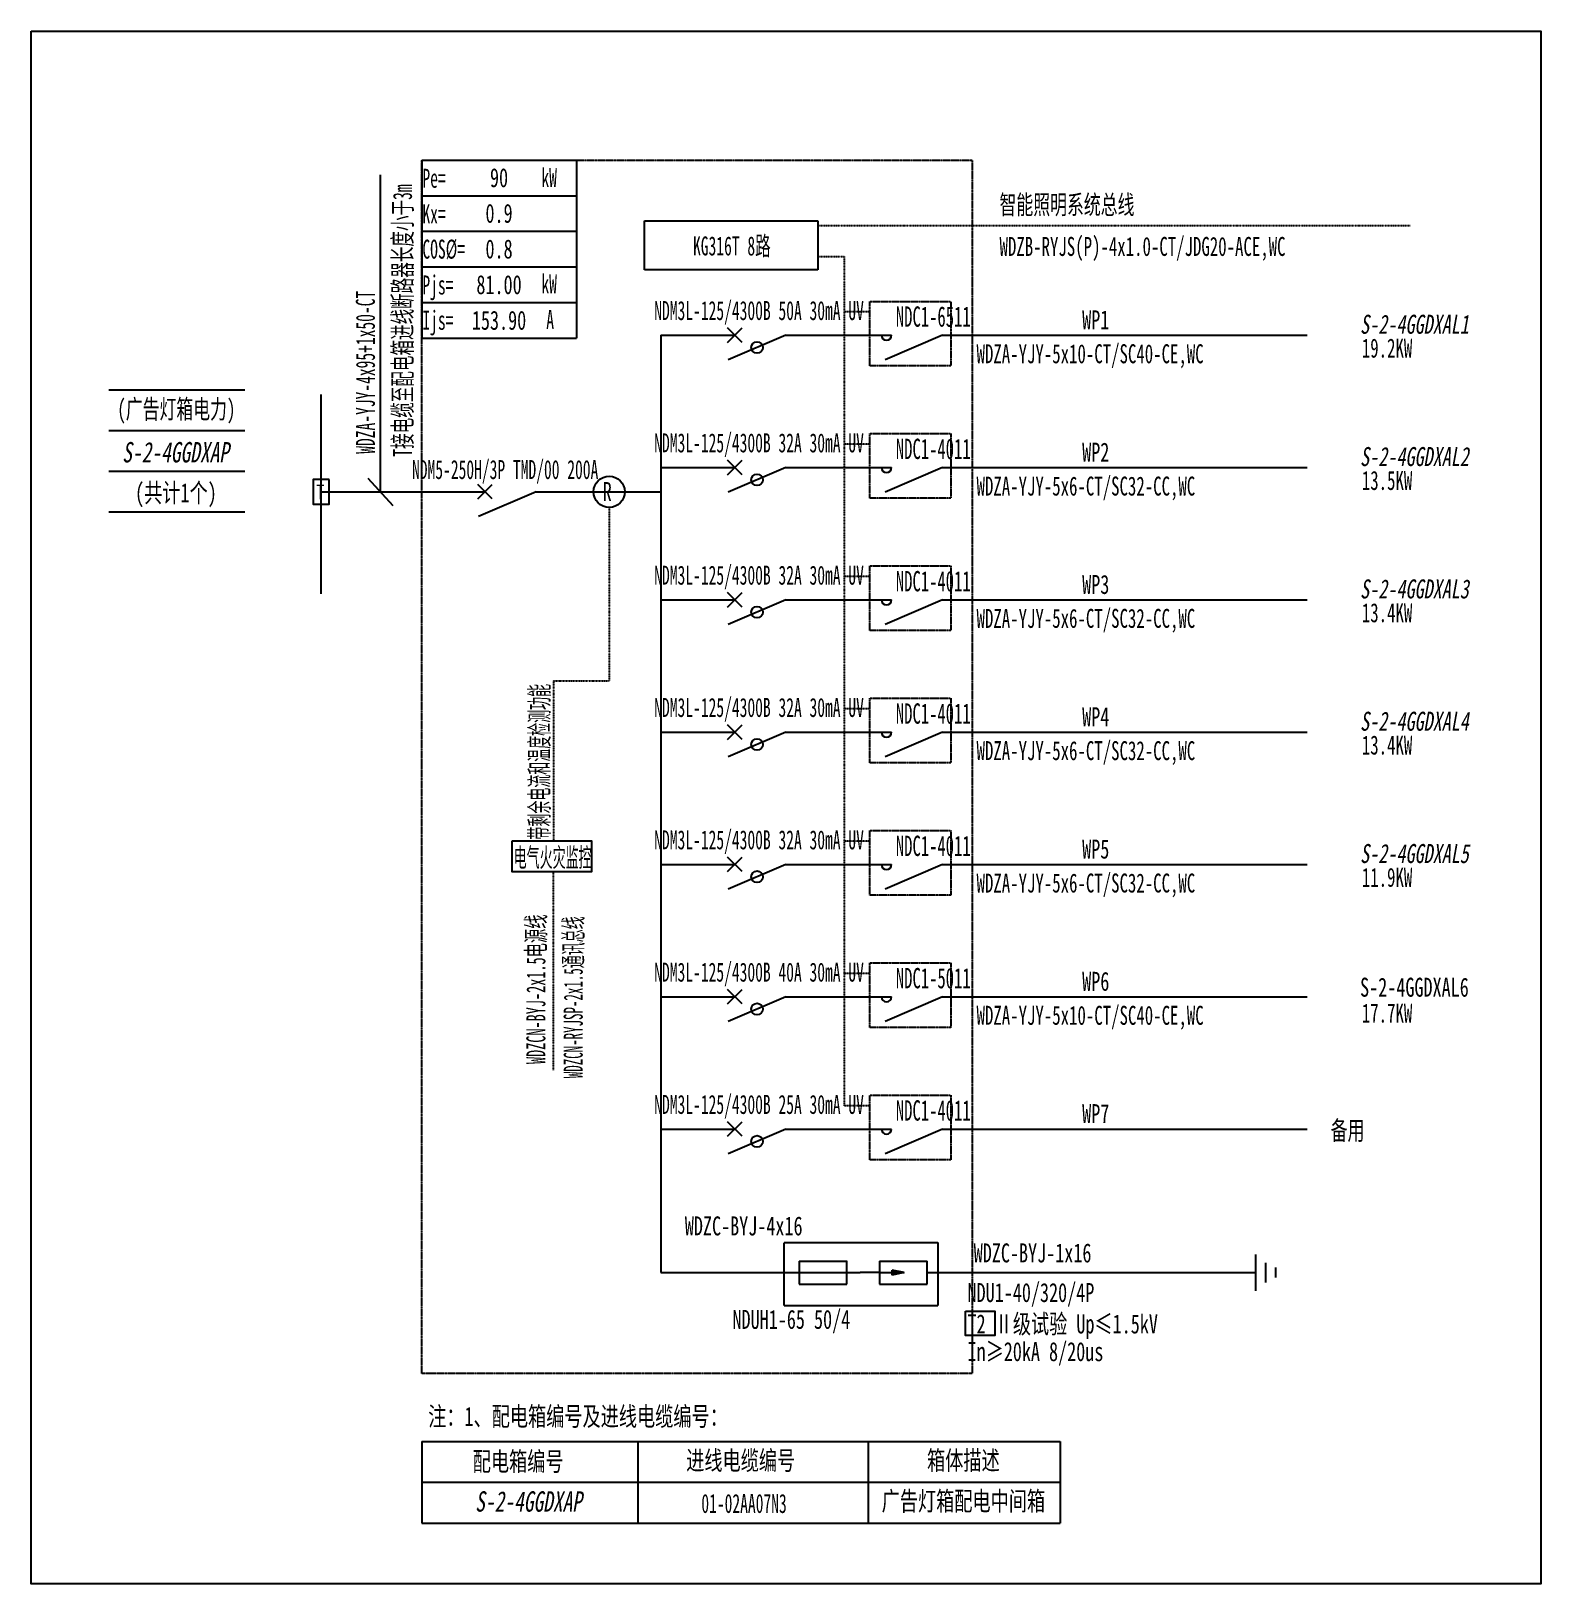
# Model space of a CAD drawing. Extents: x 403594 to 406038, y 371644 to 374157.
import ezdxf
from ezdxf.enums import TextEntityAlignment as Align

# ---------------------------------------------------------------- set-up
doc = ezdxf.new("R2010")
doc.units = 0
doc.header["$MEASUREMENT"] = 0
for name, pattern in [('DASHDOT', [1, 0.5, -0.25, 0, -0.25]), ('DASHDOT2', [0.5, 0.25, -0.125, 0, -0.125]), ('DASHDOTX2', [2, 1, -0.5, 0, -0.5]), ('DASHED', [0.75, 0.5, -0.25]), ('DASHED2', [0.375, 0.25, -0.125])]:
    doc.linetypes.add(name, pattern=pattern)
for name, color, linetype in [('D_E_Eqpm(强电设备)', 100, 'Continuous'), ('D_E_Eqpm（强电设备）', 100, 'Continuous'), ('D_E_Text(强电文字)', 51, 'Continuous'), ('D_E_Text（强电文字）', 51, 'Continuous'), ('D_E_Tray（强电普通桥架）', 51, 'Continuous'), ('D_E_Wire（强电线缆）', 10, 'Continuous'), ('D_El_Eqpm（弱电设备）', 100, 'Continuous'), ('D_El_Text（弱电文字）', 51, 'Continuous'), ('D_T_TableDim（表格尺寸）', 255, 'Continuous'), ('DQ-漏电火灾', 80, 'Continuous'), ('DQ_Eqpm', 100, 'Continuous'), ('系统图', 220, 'Continuous')]:
    doc.layers.add(name, color=color, linetype=linetype)
doc.styles.add('$1$电气', font='', dxfattribs={"width": 0.7})
doc.styles.add('$1$电气箱', font='simhei.ttf', dxfattribs={"width": 0.8, "oblique": 10})
doc.styles.add('电气', font='', dxfattribs={"width": 0.7})
doc.styles.add('电气箱', font='simhei.ttf', dxfattribs={"width": 0.8, "oblique": 10})
doc.styles.get('$1$电气').set_extended_font_data('SimSun')
doc.styles.get('电气').set_extended_font_data('SimSun')

# ---------------------------------------------------------------- blocks, each defined once
blk = doc.blocks.new('T接箱')
at = {"layer": 'DQ_Eqpm'}
blk.add_lwpolyline([(313, 172), (73, 172), (73, -188), (313, -188)], close=True, dxfattribs=at)
at = {"layer": 'DQ_Eqpm', "color": 51, "style": '电气', "width": 0.8}
blk.add_text('T', height=220, dxfattribs=at).set_placement((120, -121))

msp = doc.modelspace()

# ---------------------------------------------------------------- linework, layer by layer
at = {"linetype": 'DASHED'}
for p, q in [((404226.7, 371984.5, 0), (404226.7, 373948.3, 0)), ((404226.7, 373948.3, 0), (405117, 373948.3, 0)), ((405117, 373948.3, 0), (405117, 371984.5, 0)), ((404951.4, 373719.6, 0), (405082.7, 373719.6, 0)), ((404951.4, 373615.2, 0), (404951.4, 373719.6, 0)), ((405082.7, 373719.6, 0), (405082.7, 373615.2, 0)), ((405082.7, 373615.2, 0), (404951.4, 373615.2, 0)), ((404951.4, 373401.1, 0), (404951.4, 373505.5, 0)), ((404951.4, 373505.5, 0), (405082.7, 373505.5, 0)), ((405082.7, 373505.5, 0), (405082.7, 373401.1, 0)), ((405082.7, 373401.1, 0), (404951.4, 373401.1, 0)), ((404951.4, 373291.4, 0), (405082.7, 373291.4, 0)), ((404951.4, 373186.9, 0), (404951.4, 373291.4, 0)), ((405082.7, 373291.4, 0), (405082.7, 373186.9, 0)), ((405082.7, 373186.9, 0), (404951.4, 373186.9, 0)), ((404951.4, 373077.3, 0), (405082.7, 373077.3, 0)), ((404951.4, 372972.8, 0), (404951.4, 373077.3, 0)), ((405082.7, 373077.3, 0), (405082.7, 372972.8, 0)), ((405082.7, 372972.8, 0), (404951.4, 372972.8, 0)), ((404951.4, 372758.7, 0), (404951.4, 372863.2, 0)), ((404951.4, 372863.2, 0), (405082.7, 372863.2, 0)), ((405082.7, 372863.2, 0), (405082.7, 372758.7, 0)), ((405082.7, 372758.7, 0), (404951.4, 372758.7, 0)), ((404951.4, 372649.1, 0), (405082.7, 372649.1, 0)), ((404951.4, 372544.6, 0), (404951.4, 372649.1, 0)), ((405082.7, 372649.1, 0), (405082.7, 372544.6, 0)), ((405082.7, 372544.6, 0), (404951.4, 372544.6, 0)), ((404951.4, 372435, 0), (405082.7, 372435, 0)), ((404951.4, 372330.5, 0), (404951.4, 372435, 0)), ((405082.7, 372435, 0), (405082.7, 372330.5, 0)), ((405082.7, 372330.5, 0), (404951.4, 372330.5, 0)), ((405117, 371984.5, 0), (404226.7, 371984.5, 0))]:
    msp.add_line(p, q, dxfattribs=at)
at = {"linetype": 'DASHED2', "elevation": 0}
msp.add_lwpolyline([(404813.1, 372196.3), (405061.4, 372196.3), (405061.4, 372094), (404813.1, 372094)], close=True, dxfattribs=at)
at = {"layer": 'D_E_Eqpm(强电设备)', "color": 100}
for p, q in [((405069.2, 373664.8, 0), (404976.2, 373624.9, 0)), ((405069.2, 373450.7, 0), (404976.2, 373410.8, 0)), ((404317.4, 373399.8, 0), (404340.7, 373423.1, 0)), ((404340.7, 373399.8, 0), (404317.4, 373423.1, 0)), ((404411.5, 373411.4, 0), (404318.5, 373371.5, 0)), ((405069.2, 373236.6, 0), (404976.2, 373196.7, 0)), ((405069.2, 373022.5, 0), (404976.2, 372982.6, 0)), ((405069.2, 372808.4, 0), (404976.2, 372768.5, 0)), ((405069.2, 372594.3, 0), (404976.2, 372554.4, 0)), ((405069.2, 372380.2, 0), (404976.2, 372340.3, 0))]:
    msp.add_line(p, q, dxfattribs=at)
at = {"layer": 'D_E_Eqpm(强电设备)'}
for p, q in [((404837.4, 372166.6, 0), (404914.7, 372166.6, 0)), ((404837.4, 372166.6, 0), (404837.4, 372129.2, 0)), ((404914.4, 372129.2, 0), (404914.4, 372166.6, 0)), ((404967.2, 372166.6, 0), (405044.5, 372166.6, 0)), ((404967.2, 372166.6, 0), (404967.2, 372129.2, 0)), ((405007.2, 372147.9, 0), (404987.8, 372151.8, 0)), ((404987.8, 372143.9, 0), (404987.8, 372151.8, 0)), ((405044.2, 372129.2, 0), (405044.2, 372166.6, 0)), ((404837.4, 372129.2, 0), (404914.4, 372129.2, 0)), ((404967.2, 372147.9, 0), (404936, 372147.9, 0)), ((404967.2, 372147.9, 0), (405007.2, 372147.9, 0)), ((404967.2, 372129.2, 0), (405044.2, 372129.2, 0)), ((405007.2, 372147.9, 0), (404987.8, 372143.9, 0))]:
    msp.add_line(p, q, dxfattribs=at)
at = {"layer": 'D_E_Eqpm(强电设备)', "color": 100}
for centre in [(404978.5, 373664.8, 0), (404978.5, 373450.7, 0), (404978.5, 373236.6, 0), (404978.5, 373022.5, 0), (404978.5, 372808.4, 0), (404978.5, 372594.3, 0), (404978.5, 372380.2, 0)]:
    msp.add_arc(centre, 8.24, 180, 0, dxfattribs=at)
at = {"layer": 'D_E_Eqpm(强电设备)'}
msp.add_solid([(404987.8, 372143.9, 0), (405007.2, 372147.9, 0), (404987.8, 372151.8, 0)], dxfattribs=at)
at = {"layer": 'D_E_Eqpm（强电设备）'}
for p, q in [((404586.9, 373849.7, 0), (404867.6, 373849.7, 0)), ((404586.9, 373770.8, 0), (404586.9, 373849.7, 0)), ((404867.6, 373849.7, 0), (404867.6, 373770.8, 0)), ((404867.6, 373770.8, 0), (404586.9, 373770.8, 0)), ((404721.6, 373653.1, 0), (404744.9, 373676.5, 0)), ((404744.9, 373653.1, 0), (404721.6, 373676.5, 0)), ((404815.7, 373664.8, 0), (404722.6, 373624.9, 0)), ((404721.6, 373439, 0), (404744.9, 373462.4, 0)), ((404744.9, 373439, 0), (404721.6, 373462.4, 0)), ((404815.7, 373450.7, 0), (404722.6, 373410.8, 0)), ((404721.6, 373224.9, 0), (404744.9, 373248.2, 0)), ((404744.9, 373224.9, 0), (404721.6, 373248.2, 0)), ((404815.7, 373236.6, 0), (404722.6, 373196.7, 0)), ((404721.6, 373010.8, 0), (404744.9, 373034.1, 0)), ((404744.9, 373010.8, 0), (404721.6, 373034.1, 0)), ((404815.7, 373022.5, 0), (404722.6, 372982.6, 0)), ((404721.6, 372796.7, 0), (404744.9, 372820, 0)), ((404744.9, 372796.7, 0), (404721.6, 372820, 0)), ((404815.7, 372808.4, 0), (404722.6, 372768.5, 0)), ((404721.6, 372582.6, 0), (404744.9, 372605.9, 0)), ((404744.9, 372582.6, 0), (404721.6, 372605.9, 0)), ((404815.7, 372594.3, 0), (404722.6, 372554.4, 0)), ((404721.6, 372368.5, 0), (404744.9, 372391.8, 0)), ((404744.9, 372368.5, 0), (404721.6, 372391.8, 0)), ((404815.7, 372380.2, 0), (404722.6, 372340.3, 0))]:
    msp.add_line(p, q, dxfattribs=at)
for centre in [(404769.2, 373644.9, 0), (404769.2, 373430.8, 0), (404769.2, 373216.6, 0), (404769.2, 373002.5, 0), (404769.2, 372788.4, 0), (404769.2, 372574.3, 0), (404769.2, 372360.2, 0)]:
    msp.add_circle(centre, 9.36, dxfattribs=at)
at = {"layer": 'D_E_Text（强电文字）'}
for p, q in [((404226.7, 373948.3, 0), (404226.7, 373659.8, 0)), ((404226.7, 373948.3, 0), (404476.8, 373948.3, 0)), ((404476.8, 373948.3, 0), (404476.8, 373659.8, 0)), ((404159.7, 373411.4, 0), (404159.7, 373924.3, 0)), ((404226.7, 373890.6, 0), (404476.8, 373890.6, 0)), ((404226.7, 373832.9, 0), (404476.8, 373832.9, 0)), ((404226.7, 373775.2, 0), (404476.8, 373775.2, 0)), ((404226.7, 373717.5, 0), (404476.8, 373717.5, 0)), ((404226.7, 373659.8, 0), (404476.8, 373659.8, 0)), ((404139.6, 373433.7, 0), (404179.8, 373389.1, 0))]:
    msp.add_line(p, q, dxfattribs=at)
at = {"layer": 'D_E_Text（强电文字）', "elevation": 0}
msp.add_lwpolyline([(405106.3, 372085.4), (405154.1, 372085.4), (405154.1, 372046.1), (405106.3, 372046.1)], close=True, dxfattribs=at)
at = {"layer": 'D_E_Wire（强电线缆）', "linetype": 'DASHDOT2'}
for p, q in [((404867.6, 373842.2, 0), (405826, 373842.2, 0)), ((404867.6, 373792, 0), (404910.3, 373792, 0)), ((404910.3, 373792, 0), (404910.3, 372417.8, 0)), ((404951.4, 373702.4, 0), (404910.3, 373702.4, 0)), ((404951.4, 373488.3, 0), (404910.3, 373488.3, 0)), ((404951.4, 373274.2, 0), (404910.3, 373274.2, 0)), ((404951.4, 373060.1, 0), (404910.3, 373060.1, 0)), ((404951.4, 372846, 0), (404910.3, 372846, 0)), ((404951.4, 372631.9, 0), (404910.3, 372631.9, 0)), ((404951.4, 372417.8, 0), (404910.3, 372417.8, 0))]:
    msp.add_line(p, q, dxfattribs=at)
at = {"layer": 'D_E_Wire（强电线缆）'}
for p, q in [((404613.5, 373664.8, 0), (404613.5, 372147.9, 0)), ((404613.5, 373664.8, 0), (404733.3, 373664.8, 0)), ((404815.7, 373664.8, 0), (404986.8, 373664.8, 0)), ((405069.2, 373664.8, 0), (405659.2, 373664.8, 0)), ((404064, 373246.5, 0), (404064, 373568.6, 0)), ((404613.5, 373450.7, 0), (404733.3, 373450.7, 0)), ((404815.7, 373450.7, 0), (404986.8, 373450.7, 0)), ((405069.2, 373450.7, 0), (405659.2, 373450.7, 0)), ((404064, 373411.4, 0), (404329.1, 373411.4, 0)), ((404411.5, 373411.4, 0), (404613.5, 373411.4, 0)), ((404613.5, 373236.6, 0), (404733.3, 373236.6, 0)), ((404815.7, 373236.6, 0), (404986.8, 373236.6, 0)), ((405069.2, 373236.6, 0), (405659.2, 373236.6, 0)), ((404613.5, 373022.5, 0), (404733.3, 373022.5, 0)), ((404815.7, 373022.5, 0), (404986.8, 373022.5, 0)), ((405069.2, 373022.5, 0), (405659.2, 373022.5, 0)), ((404613.5, 372808.4, 0), (404733.3, 372808.4, 0)), ((404815.7, 372808.4, 0), (404986.8, 372808.4, 0)), ((405069.2, 372808.4, 0), (405659.2, 372808.4, 0)), ((404613.5, 372594.3, 0), (404733.3, 372594.3, 0)), ((404815.7, 372594.3, 0), (404986.8, 372594.3, 0)), ((405069.2, 372594.3, 0), (405659.2, 372594.3, 0)), ((404613.5, 372380.2, 0), (404733.3, 372380.2, 0)), ((404815.7, 372380.2, 0), (404986.8, 372380.2, 0)), ((405069.2, 372380.2, 0), (405659.2, 372380.2, 0)), ((405576.4, 372118.5, 0), (405576.4, 372177.3, 0)), ((405592.4, 372131.9, 0), (405592.4, 372163.9, 0)), ((405608.4, 372139.8, 0), (405608.4, 372155.9, 0)), ((404613.5, 372147.9, 0), (404936, 372147.9, 0)), ((405044.2, 372147.9, 0), (405576.4, 372147.9, 0))]:
    msp.add_line(p, q, dxfattribs=at)
at = {"layer": 'D_El_Eqpm（弱电设备）', "color": 3}
msp.add_line((404501.4, 372796.4, 0), (404373.1, 372796.4, 0), dxfattribs=at)
at = {"layer": 'D_El_Eqpm（弱电设备）', "color": 3, "elevation": 0}
msp.add_lwpolyline([(404373.1, 372846.8), (404501.4, 372846.8), (404501.4, 372796.4), (404373.1, 372796.4)], close=True, dxfattribs=at)
at = {"layer": 'D_T_TableDim（表格尺寸）', "color": 255}
for p, q in [((403720.6, 373576.6, 0), (403940.4, 373576.6, 0)), ((403720.6, 373510.7, 0), (403940.4, 373510.7, 0)), ((403720.6, 373444.7, 0), (403940.4, 373444.7, 0)), ((403720.6, 373444.7, 0), (403940.4, 373444.7, 0)), ((403720.6, 373444.7, 0), (403940.4, 373444.7, 0)), ((403720.6, 373444.7, 0), (403940.4, 373444.7, 0)), ((403720.6, 373444.7, 0), (403940.4, 373444.7, 0)), ((403720.6, 373378.8, 0), (403940.4, 373378.8, 0))]:
    msp.add_line(p, q, dxfattribs=at)
at = {"layer": 'D_T_TableDim（表格尺寸）', "ltscale": 3.5}
for p, q in [((404226.7, 371874.5, 0), (405259.7, 371874.5, 0)), ((404226.7, 371874.5, 0), (404226.7, 371742.6, 0)), ((404576, 371874.5, 0), (404576, 371742.6, 0)), ((404948.9, 371874.5, 0), (404948.9, 371742.6, 0)), ((405259.7, 371874.5, 0), (405259.7, 371742.6, 0)), ((404226.7, 371808.6, 0), (405259.7, 371808.6, 0)), ((404226.7, 371808.6, 0), (405259.7, 371808.6, 0)), ((404576, 371808.6, 0), (404576, 371742.6, 0)), ((404948.9, 371808.6, 0), (404948.9, 371742.6, 0)), ((404226.7, 371742.6, 0), (405259.7, 371742.6, 0))]:
    msp.add_line(p, q, dxfattribs=at)
at = {"layer": 'DQ-漏电火灾', "linetype": 'DASHDOT', "ltscale": 0.5}
for p, q in [((404530, 373386.2, 0), (404530, 373105.3, 0)), ((404440, 373105.3, 0), (404440, 372846.8, 0)), ((404440, 373105.3, 0), (404530, 373105.3, 0)), ((404440, 372475.3, 0), (404440, 372796.4, 0))]:
    msp.add_line(p, q, dxfattribs=at)
at = {"layer": 'DQ-漏电火灾', "color": 3}
msp.add_circle((404530, 373411.4, 0), 25.2, dxfattribs=at)
at = {"layer": '系统图', "ltscale": 9973.992009}
msp.add_lwpolyline([(403594.5, 374157), (406037.5, 374157), (406037.5, 371644), (403594.5, 371644)], close=True, dxfattribs=at)

# ---------------------------------------------------------------- block references
at = {"layer": 'D_E_Eqpm（强电设备）', "xscale": 0.1099128117557349, "yscale": 0.1099128117557349, "zscale": 0.1099128117557349}
msp.add_blockref('T接箱', (404042.7, 373412.3, 0), dxfattribs=at)

# ---------------------------------------------------------------- texts
at = {"layer": 'D_E_Text(强电文字)', "color": 51, "style": '电气', "width": 0.6}
for s, p in [('NDC1-6511', (404993.7, 373678.5, 0)), ('NDC1-4011', (404993.7, 373464.4, 0)), ('NDC1-4011', (404993.7, 373250.3, 0)), ('NDC1-4011', (404993.7, 373036.1, 0)), ('NDC1-4011', (404993.7, 372822, 0)), ('NDC1-5011', (404993.7, 372607.9, 0)), ('NDC1-4011', (404993.7, 372393.8, 0))]:
    msp.add_text(s, height=32.97, dxfattribs=at).set_placement(p)
at = {"layer": 'D_E_Text(强电文字)', "style": '电气', "width": 0.7}
for s, p in [('WDZC-BYJ-4x16', (404652.3, 372208, 0)), ('WDZC-BYJ-1x16', (405119.7, 372164.3, 0)), ('T2 Ⅱ级试验 Up≤1.5kV ', (405109.7, 372049.4, 0)), ('In≥20kA 8/20us', (405109.7, 372004.6, 0))]:
    msp.add_text(s, height=30.776, dxfattribs=at).set_placement(p)
at = {"layer": 'D_E_Text(强电文字)', "color": 51, "true_color": 0xffff7f, "style": '电气', "width": 0.7}
msp.add_text('NDU1-40/320/4P', height=30.776, dxfattribs=at).set_placement((405109.7, 372100.2, 0))
at = {"layer": 'D_E_Text（强电文字）', "linetype": 'Continuous', "style": '电气', "width": 0.6}
for s, height, p in [('kW', 30.78, (404420.2, 373904.5, 0)), ('Pe=', 30.78, (404227.7, 373903.4, 0)), ('Kx=', 30.78, (404227.7, 373845.6, 0)), ('COS%%C=', 30.78, (404227.7, 373788.7, 0)), ('Pjs=', 30.78, (404227.7, 373730.7, 0)), ('kW', 30.78, (404420.2, 373732.6, 0)), ('Ijs=', 30.78, (404227.7, 373673.6, 0)), ('A', 30.8, (404428.1, 373674.9, 0))]:
    msp.add_text(s, height=height, dxfattribs=at).set_placement(p)
at = {"layer": 'D_E_Text（强电文字）', "style": '电气', "width": 0.6}
for s, p in [('T接电缆至配电箱进线断路器长度小于3m', (404210.8, 373468.2, 0)), ('WDZA-YJY-4x95+1x50-CT', (404150.8, 373472.9, 0))]:
    msp.add_text(s, height=30.776, rotation=90, dxfattribs=at).set_placement(p)
at = {"layer": 'D_E_Text（强电文字）'}
for s, height, style, width, p in [('智能照明系统总线', 30.78, '电气', 0.65, (405161.5, 373860.7, 0)), ('WDZB-RYJS(P)-4x1.0-CT/JDG20-ACE,WC', 30.776, '电气', 0.65, (405161.5, 373793.1, 0)), ('WP1', 30.78, '电气', 0.7, (405295.2, 373674.3, 0)), ('19.2KW', 30.78, '$1$电气', 0.65, (405747.7, 373628.6, 0)), ('WDZA-YJY-5x10-CT/SC40-CE,WC', 30.776, '电气', 0.65, (405124.3, 373619.4, 0)), ('WP2', 30.78, '电气', 0.7, (405295.2, 373460.2, 0)), ('WDZA-YJY-5x6-CT/SC32-CC,WC', 30.776, '电气', 0.65, (405124.3, 373405.3, 0)), ('13.5KW', 30.78, '$1$电气', 0.65, (405747.7, 373414.4, 0)), ('WP3', 30.78, '电气', 0.7, (405295.2, 373246.1, 0)), ('13.4KW', 30.78, '$1$电气', 0.65, (405747.7, 373200.3, 0)), ('WDZA-YJY-5x6-CT/SC32-CC,WC', 30.776, '电气', 0.65, (405124.3, 373191.2, 0)), ('WP4', 30.78, '电气', 0.7, (405295.2, 373032, 0)), ('WDZA-YJY-5x6-CT/SC32-CC,WC', 30.776, '电气', 0.65, (405124.3, 372977.1, 0)), ('13.4KW', 30.78, '$1$电气', 0.65, (405747.7, 372986.2, 0)), ('WP5', 30.78, '电气', 0.7, (405295.2, 372817.9, 0)), ('WDZA-YJY-5x6-CT/SC32-CC,WC', 30.776, '电气', 0.65, (405124.3, 372762.9, 0)), ('11.9KW', 30.78, '$1$电气', 0.65, (405747.7, 372772.1, 0)), ('WP6', 30.78, '电气', 0.7, (405295.2, 372603.8, 0)), ('WDZA-YJY-5x10-CT/SC40-CE,WC', 30.776, '电气', 0.65, (405124.3, 372548.8, 0)), ('17.7KW', 30.78, '$1$电气', 0.65, (405747.7, 372552.4, 0)), ('WP7', 30.78, '电气', 0.7, (405295.2, 372389.7, 0)), ('备用', 30.78, '$1$电气', 0.65, (405697.3, 372362.5, 0)), ('注：1、配电箱编号及进线电缆编号：', 30.776, '电气', 0.7, (404237, 371899.8, 0))]:
    msp.add_text(s, height=height, dxfattribs=dict(at, style=style, width=width)).set_placement(p)
for s, height, style, width, p in [('KG316T 8路', 30.78, '电气', 0.6, (404728.4, 373809.9, 0)), ('NDM3L-125/4300B 50A 30mA UV', 30.776, '电气', 0.6, (404772.4, 373702.2, 0)), ('(广告灯箱电力)', 30.78, '$1$电气', 0.65, (403829.6, 373543.5, 0)), ('NDM3L-125/4300B 32A 30mA UV', 30.776, '电气', 0.6, (404772.4, 373488.1, 0)), ('NDM5-250H/3P TMD/00 200A', 30.776, '电气', 0.6, (404361.6, 373444.9, 0)), ('NDM3L-125/4300B 32A 30mA UV', 30.776, '电气', 0.6, (404772.4, 373274, 0)), ('NDM3L-125/4300B 32A 30mA UV', 30.776, '电气', 0.6, (404772.4, 373059.9, 0)), ('NDM3L-125/4300B 32A 30mA UV', 30.776, '电气', 0.6, (404772.4, 372845.7, 0)), ('电气火灾监控', 30.78, '电气', 0.5, (404438.4, 372820.4, 0)), ('NDM3L-125/4300B 40A 30mA UV', 30.776, '电气', 0.6, (404772.4, 372631.6, 0)), ('NDM3L-125/4300B 25A 30mA UV', 30.776, '电气', 0.6, (404772.4, 372417.5, 0)), ('配电箱编号', 30.78, '电气', 0.7, (404382.6, 371843, 0)), ('进线电缆编号', 30.78, '电气', 0.7, (404742.7, 371844.6, 0)), ('箱体描述', 30.78, '电气', 0.7, (405103, 371844.6, 0)), ('01-02AA07N3', 30.776, '电气', 0.6, (404748.1, 371774, 0)), ('广告灯箱配电中间箱', 30.78, '电气', 0.7, (405103, 371778.6, 0))]:
    msp.add_text(s, height=height, dxfattribs=dict(at, style=style, width=width)).set_placement(p, align=Align.MIDDLE)
at = {"layer": 'D_E_Text（强电文字）', "oblique": 10, "width": 0.7}
for style, p in [('$1$电气箱', (403828.3, 373475.4, 0)), ('电气箱', (404399.4, 371777.5, 0))]:
    msp.add_text('S-2-4GGDXAP', height=32.974, dxfattribs=dict(at, style=style)).set_placement(p, align=Align.MIDDLE)
at = {"layer": 'D_E_Text（强电文字）', "style": '$1$电气', "width": 0.7}
msp.add_text('(共计1个)', height=30.78, dxfattribs=at).set_placement((403828.9, 373394.5, 0), align=Align.CENTER)
at = {"layer": 'D_E_Text（强电文字）', "color": 51, "true_color": 0xffff7f, "style": '电气', "width": 0.7}
msp.add_text('NDUH1-65 50/4', height=30.776, dxfattribs=at).set_placement((404729.4, 372056.8, 0))
at = {"layer": 'D_E_Text（强电文字）', "width": 250.029, "attachment_point": 5, "style": '电气'}
for s, insert, char_height in [('90', (404351.7, 373919.5, 0), 30.78), ('0.9', (404351.7, 373861.8, 0), 30.78), ('0.8', (404351.7, 373804.1, 0), 30.78), ('{\\C200;81.00}', (404351.7, 373746.4, 0), 30.776), ('{\\C200;153.90}', (404351.7, 373688.7, 0), 30.776)]:
    msp.add_mtext(s, dxfattribs=dict(at, insert=insert, char_height=char_height))
at = {"layer": 'D_E_Tray（强电普通桥架）', "linetype": 'DASHDOTX2', "style": '电气箱', "oblique": 10, "width": 0.7}
for s, p in [('S-2-4GGDXAL1', (405744.9, 373667.1, 0)), ('S-2-4GGDXAL2', (405744.9, 373453, 0)), ('S-2-4GGDXAL3', (405744.9, 373238.8, 0)), ('S-2-4GGDXAL4', (405744.9, 373024.7, 0)), ('S-2-4GGDXAL5', (405744.9, 372810.6, 0))]:
    msp.add_text(s, height=30.776, dxfattribs=at).set_placement(p)
at = {"layer": 'D_E_Tray（强电普通桥架）', "style": '电气箱', "width": 0.7}
msp.add_text('S-2-4GGDXAL6', height=30.776, dxfattribs=at).set_placement((405744.9, 372594.3, 0))
at = {"layer": 'D_El_Text（弱电文字）', "color": 1, "style": '电气', "width": 0.5}
msp.add_text('带剩余电流和温度检测功能', height=30.776, rotation=90, dxfattribs=at).set_placement((404432.2, 372848.6, 0))
at = {"layer": 'D_El_Text（弱电文字）', "style": '电气'}
for s, width, p in [('WDZCN-BYJ-2x1.5电源线', 0.55, (404426.7, 372485.3, 0)), ('WDZCN-RYJSP-2x1.5通讯总线', 0.5, (404487.1, 372462.4, 0))]:
    msp.add_text(s, height=30.776, rotation=90, dxfattribs=dict(at, width=width)).set_placement(p)
at = {"layer": 'DQ-漏电火灾', "color": 50, "style": '电气', "width": 0.7}
msp.add_text('R', height=30.8, dxfattribs=at).set_placement((404519.4, 373396.4, 0))

doc.saveas('drawing.dxf')
